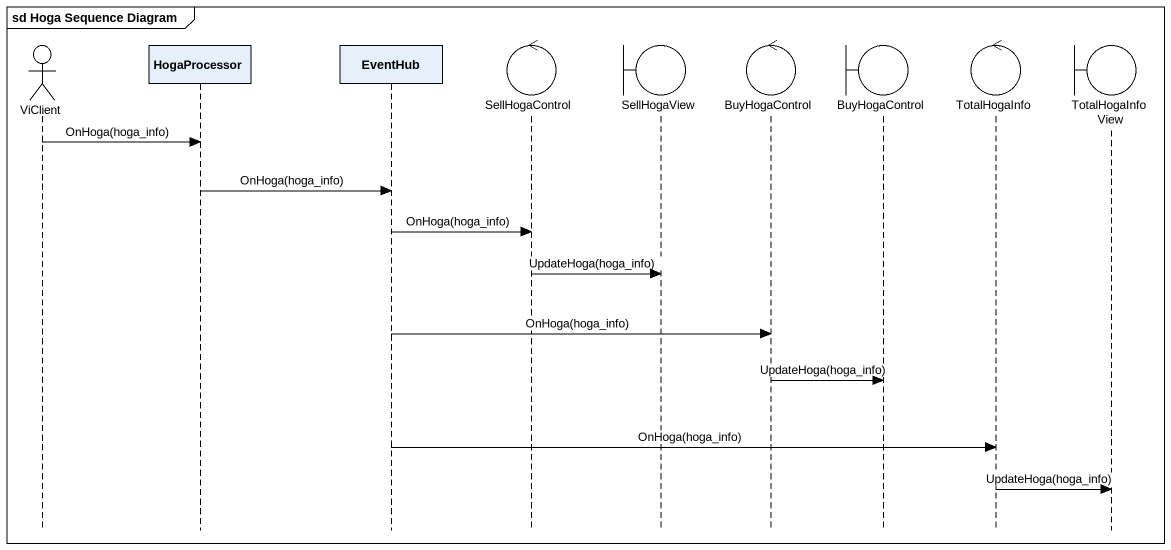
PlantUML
@startuml
mainframe sd Hoga Sequence Diagram
hide footbox
actor ViClient
participant HogaProcessor
participant EventHub
control SellHogaControl
boundary SellHogaView
control BuyHogaControl
boundary "BuyHogaControl" as BuyHogaControl_2
control TotalHogaInfo
boundary TotalHogaInfoView

ViClient -> HogaProcessor : OnHoga(hoga_info)
HogaProcessor -> EventHub : OnHoga(hoga_info)
EventHub -> SellHogaControl : OnHoga(hoga_info)
SellHogaControl -> SellHogaView : UpdateHoga(hoga_info)
EventHub -> BuyHogaControl : OnHoga(hoga_info)
BuyHogaControl -> BuyHogaControl_2 : UpdateHoga(hoga_info)
EventHub -> TotalHogaInfo : OnHoga(hoga_info)
TotalHogaInfo -> TotalHogaInfoView : UpdateHoga(hoga_info)
@enduml
